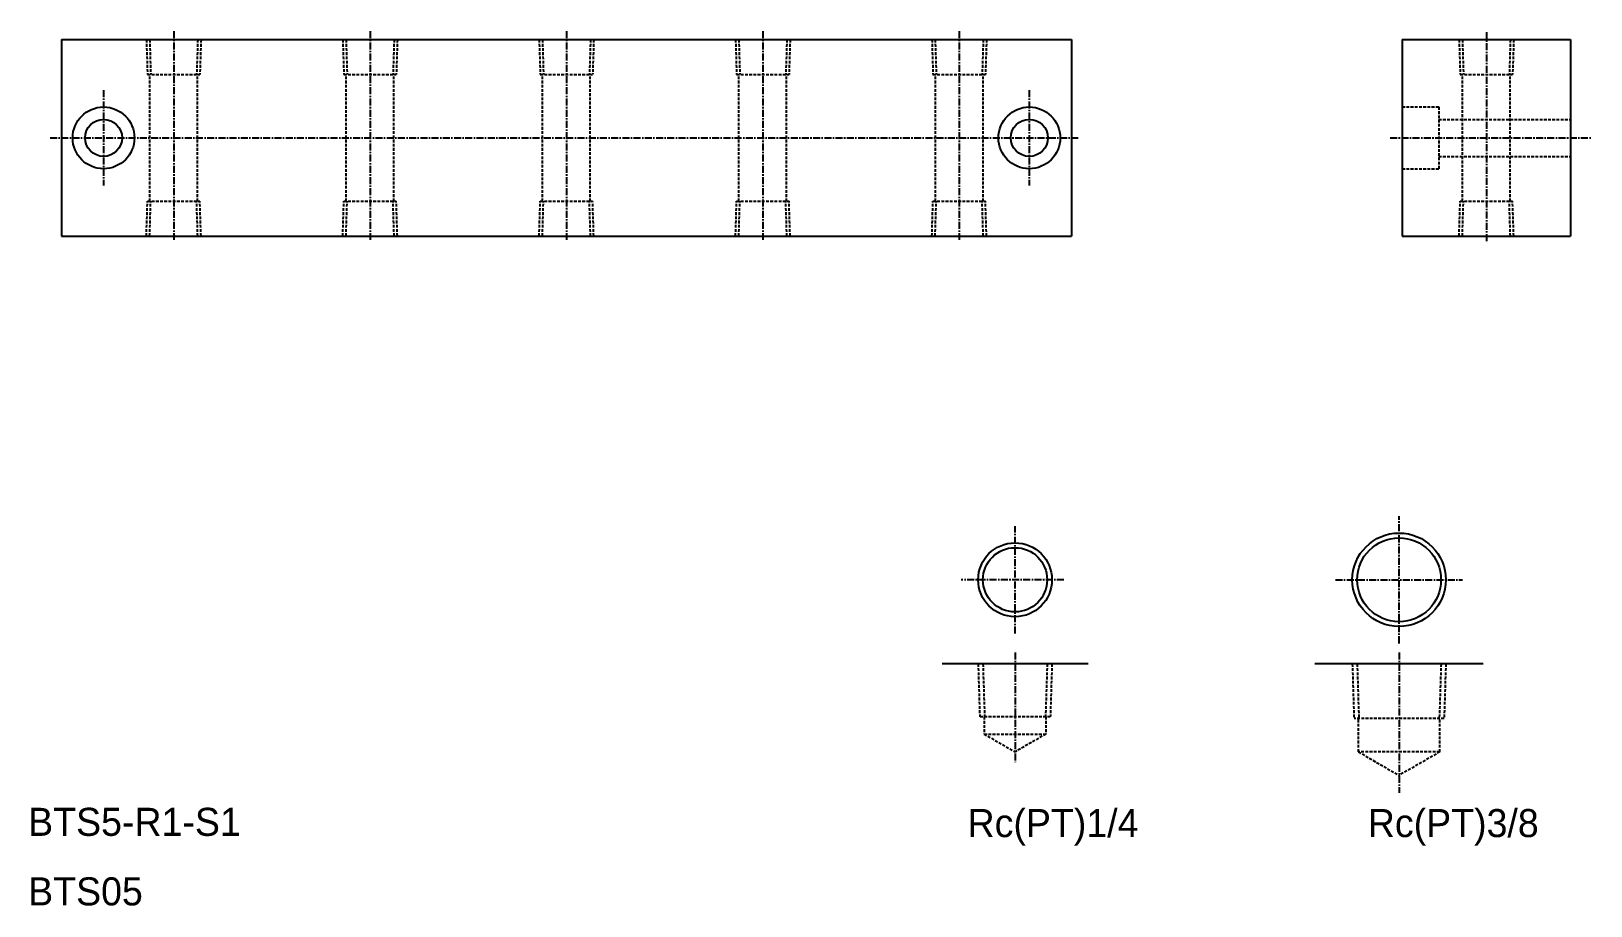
# Model space of a CAD drawing. Extents: x 2883 to 3161, y 7386 to 7542.
import ezdxf
from ezdxf.enums import TextEntityAlignment as Align

# ---------------------------------------------------------------- set-up
doc = ezdxf.new("R2010")
doc.units = 0
doc.linetypes.add('CENTER', pattern=[2, 1.25, -0.25, 0.25, -0.25])
doc.linetypes.add('DASHED', pattern=[0.75, 0.5, -0.25])
doc.layers.get('0').update_dxf_attribs({"linetype": 'CONTINUOUS'})
doc.layers.add('CENTER', color=1, linetype='CENTER')

msp = doc.modelspace()

# ---------------------------------------------------------------- linework, layer by layer
at = {"color": 7, "linetype": 'CONTINUOUS'}
for p, q in [((2888.55, 7540.43), (3068.55, 7540.43)), ((2888.55, 7540.43), (2888.55, 7505.43)), ((3068.55, 7540.43), (3068.55, 7505.43)), ((3127.51, 7540.43), (3127.51, 7505.43)), ((3127.51, 7540.43), (3157.51, 7540.43)), ((3157.51, 7540.43), (3157.51, 7505.43)), ((3068.55, 7531.68), (3068.55, 7531.68)), ((3068.55, 7522.93), (3068.55, 7522.93)), ((2888.55, 7505.43), (3068.55, 7505.43)), ((3127.51, 7505.43), (3157.51, 7505.43)), ((3071.51, 7429.18), (3045.51, 7429.18)), ((3141.95, 7429.18), (3111.95, 7429.18))]:
    msp.add_line(p, q, dxfattribs=at)
at = {"color": 3, "linetype": 'DASHED'}
for p, q in [((2903.69, 7540.43), (2903.88, 7534.23)), ((2904.27, 7540.43), (2904.46, 7534.23)), ((2912.84, 7540.43), (2912.64, 7534.23)), ((2913.42, 7540.43), (2913.22, 7534.23)), ((2938.69, 7540.43), (2938.88, 7534.23)), ((2939.27, 7540.43), (2939.46, 7534.23)), ((2947.84, 7540.43), (2947.64, 7534.23)), ((2948.42, 7540.43), (2948.22, 7534.23)), ((2973.69, 7540.43), (2973.88, 7534.23)), ((2974.27, 7540.43), (2974.46, 7534.23)), ((2982.84, 7540.43), (2982.64, 7534.23)), ((2983.42, 7540.43), (2983.22, 7534.23)), ((3008.69, 7540.43), (3008.88, 7534.23)), ((3009.27, 7540.43), (3009.46, 7534.23)), ((3017.84, 7540.43), (3017.64, 7534.23)), ((3018.42, 7540.43), (3018.22, 7534.23)), ((3043.69, 7540.43), (3043.88, 7534.23)), ((3044.27, 7540.43), (3044.46, 7534.23)), ((3052.84, 7540.43), (3052.64, 7534.23)), ((3053.42, 7540.43), (3053.22, 7534.23)), ((3137.65, 7540.43), (3137.84, 7534.23)), ((3138.23, 7540.43), (3138.42, 7534.23)), ((3146.79, 7540.43), (3146.6, 7534.23)), ((3147.38, 7540.43), (3147.18, 7534.23)), ((2903.88, 7534.23), (2913.22, 7534.23)), ((2904.3, 7511.63), (2904.3, 7534.23)), ((2912.8, 7511.63), (2912.8, 7534.23)), ((2938.88, 7534.23), (2948.22, 7534.23)), ((2939.3, 7511.63), (2939.3, 7534.23)), ((2947.8, 7511.63), (2947.8, 7534.23)), ((2973.88, 7534.23), (2983.22, 7534.23)), ((2974.3, 7511.63), (2974.3, 7534.23)), ((2982.8, 7511.63), (2982.8, 7534.23)), ((3008.88, 7534.23), (3018.22, 7534.23)), ((3009.3, 7511.63), (3009.3, 7534.23)), ((3017.8, 7511.63), (3017.8, 7534.23)), ((3043.88, 7534.23), (3053.22, 7534.23)), ((3044.3, 7511.63), (3044.3, 7534.23)), ((3052.8, 7511.63), (3052.8, 7534.23)), ((3137.84, 7534.23), (3147.18, 7534.23)), ((3138.26, 7511.63), (3138.26, 7534.23)), ((3146.76, 7511.63), (3146.76, 7534.23)), ((3127.51, 7528.43), (3134.01, 7528.43)), ((3134.01, 7528.43), (3134.01, 7517.43)), ((3134.01, 7526.23), (3157.51, 7526.23)), ((3134.01, 7519.63), (3157.51, 7519.63)), ((3127.51, 7517.43), (3134.01, 7517.43)), ((2903.69, 7505.43), (2903.88, 7511.63)), ((2903.88, 7511.63), (2913.22, 7511.63)), ((2904.27, 7505.43), (2904.46, 7511.63)), ((2912.84, 7505.43), (2912.64, 7511.63)), ((2913.42, 7505.43), (2913.22, 7511.63)), ((2938.69, 7505.43), (2938.88, 7511.63)), ((2938.88, 7511.63), (2948.22, 7511.63)), ((2939.27, 7505.43), (2939.46, 7511.63)), ((2947.84, 7505.43), (2947.64, 7511.63)), ((2948.42, 7505.43), (2948.22, 7511.63)), ((2973.69, 7505.43), (2973.88, 7511.63)), ((2973.88, 7511.63), (2983.22, 7511.63)), ((2974.27, 7505.43), (2974.46, 7511.63)), ((2982.84, 7505.43), (2982.64, 7511.63)), ((2983.42, 7505.43), (2983.22, 7511.63)), ((3008.69, 7505.43), (3008.88, 7511.63)), ((3008.88, 7511.63), (3018.22, 7511.63)), ((3009.27, 7505.43), (3009.46, 7511.63)), ((3017.84, 7505.43), (3017.64, 7511.63)), ((3018.42, 7505.43), (3018.22, 7511.63)), ((3043.69, 7505.43), (3043.88, 7511.63)), ((3043.88, 7511.63), (3053.22, 7511.63)), ((3044.27, 7505.43), (3044.46, 7511.63)), ((3052.84, 7505.43), (3052.64, 7511.63)), ((3053.42, 7505.43), (3053.22, 7511.63)), ((3137.65, 7505.43), (3137.84, 7511.63)), ((3137.84, 7511.63), (3147.18, 7511.63)), ((3138.23, 7505.43), (3138.42, 7511.63)), ((3146.79, 7505.43), (3146.6, 7511.63)), ((3147.38, 7505.43), (3147.18, 7511.63)), ((3051.93, 7429.18), (3052.22, 7419.78)), ((3052.78, 7429.18), (3053.08, 7419.78)), ((3064.23, 7429.18), (3063.94, 7419.78)), ((3065.08, 7429.18), (3064.79, 7419.78)), ((3118.62, 7429.18), (3118.92, 7419.48)), ((3119.48, 7429.18), (3119.78, 7419.48)), ((3134.43, 7429.18), (3134.12, 7419.48)), ((3135.28, 7429.18), (3134.98, 7419.48)), ((3064.79, 7419.78), (3052.22, 7419.78)), ((3053.01, 7419.78), (3053.01, 7416.68)), ((3064.01, 7419.78), (3064.01, 7416.68)), ((3134.98, 7419.48), (3118.92, 7419.48)), ((3119.7, 7413.51), (3119.7, 7419.48)), ((3134.2, 7413.51), (3134.2, 7419.48)), ((3053.01, 7416.68), (3064.01, 7416.68)), ((3053.01, 7416.68), (3058.51, 7413.51)), ((3064.01, 7416.68), (3058.51, 7413.51)), ((3134.2, 7413.51), (3119.7, 7413.51)), ((3119.7, 7413.51), (3126.95, 7409.32)), ((3134.2, 7413.51), (3126.95, 7409.32))]:
    msp.add_line(p, q, dxfattribs=at)
at = {"color": 7, "linetype": 'CONTINUOUS'}
for centre, radius in [((2896.05, 7522.93), 5.5), ((3061.05, 7522.93), 5.5), ((2896.05, 7522.93), 3.3), ((3061.05, 7522.93), 3.3), ((3058.51, 7444.18), 5.72), ((3126.95, 7444.18), 7.47)]:
    msp.add_circle(centre, radius, dxfattribs=at)
at = {"color": 3, "linetype": 'CONTINUOUS'}
for centre, radius in [((3126.95, 7444.18), 8.33), ((3058.51, 7444.18), 6.58)]:
    msp.add_circle(centre, radius, dxfattribs=at)
at = {"layer": 'CENTER', "color": 1, "linetype": 'CENTER'}
for p, q in [((2908.55, 7541.94), (2908.55, 7504.73)), ((2943.55, 7541.94), (2943.55, 7504.73)), ((2978.55, 7541.94), (2978.55, 7504.73)), ((3013.55, 7541.94), (3013.55, 7504.73)), ((3048.55, 7541.94), (3048.55, 7504.73)), ((3142.51, 7541.79), (3142.51, 7504.27)), ((2896.05, 7531.43), (2896.05, 7514.43)), ((3061.05, 7531.43), (3061.05, 7514.43)), ((2886.52, 7522.93), (3069.83, 7522.93)), ((3125.37, 7522.93), (3161.12, 7522.93)), ((3126.95, 7432.85), (3126.95, 7455.51)), ((3058.51, 7434.6), (3058.51, 7453.76)), ((3067.23, 7444.18), (3048.93, 7444.18)), ((3115.62, 7444.18), (3138.28, 7444.18)), ((3058.51, 7431.22), (3058.51, 7411.68)), ((3126.95, 7431.22), (3126.95, 7406.19))]:
    msp.add_line(p, q, dxfattribs=at)

# ---------------------------------------------------------------- texts
at = {"color": 7, "linetype": 'CONTINUOUS'}
for s, p in [('BTS5-R1-S1', (2882.61, 7398.54)), ('BTS05', (2882.61, 7386.15))]:
    msp.add_text(s, height=5, dxfattribs=at).set_placement(p)
for s, p in [('Rc(PT)1/4', (3080.51, 7400.82)), ('Rc(PT)3/8', (3151.84, 7400.82))]:
    msp.add_text(s, height=5, dxfattribs=at).set_placement(p, align=Align.MIDDLE_RIGHT)

doc.saveas('drawing.dxf')
